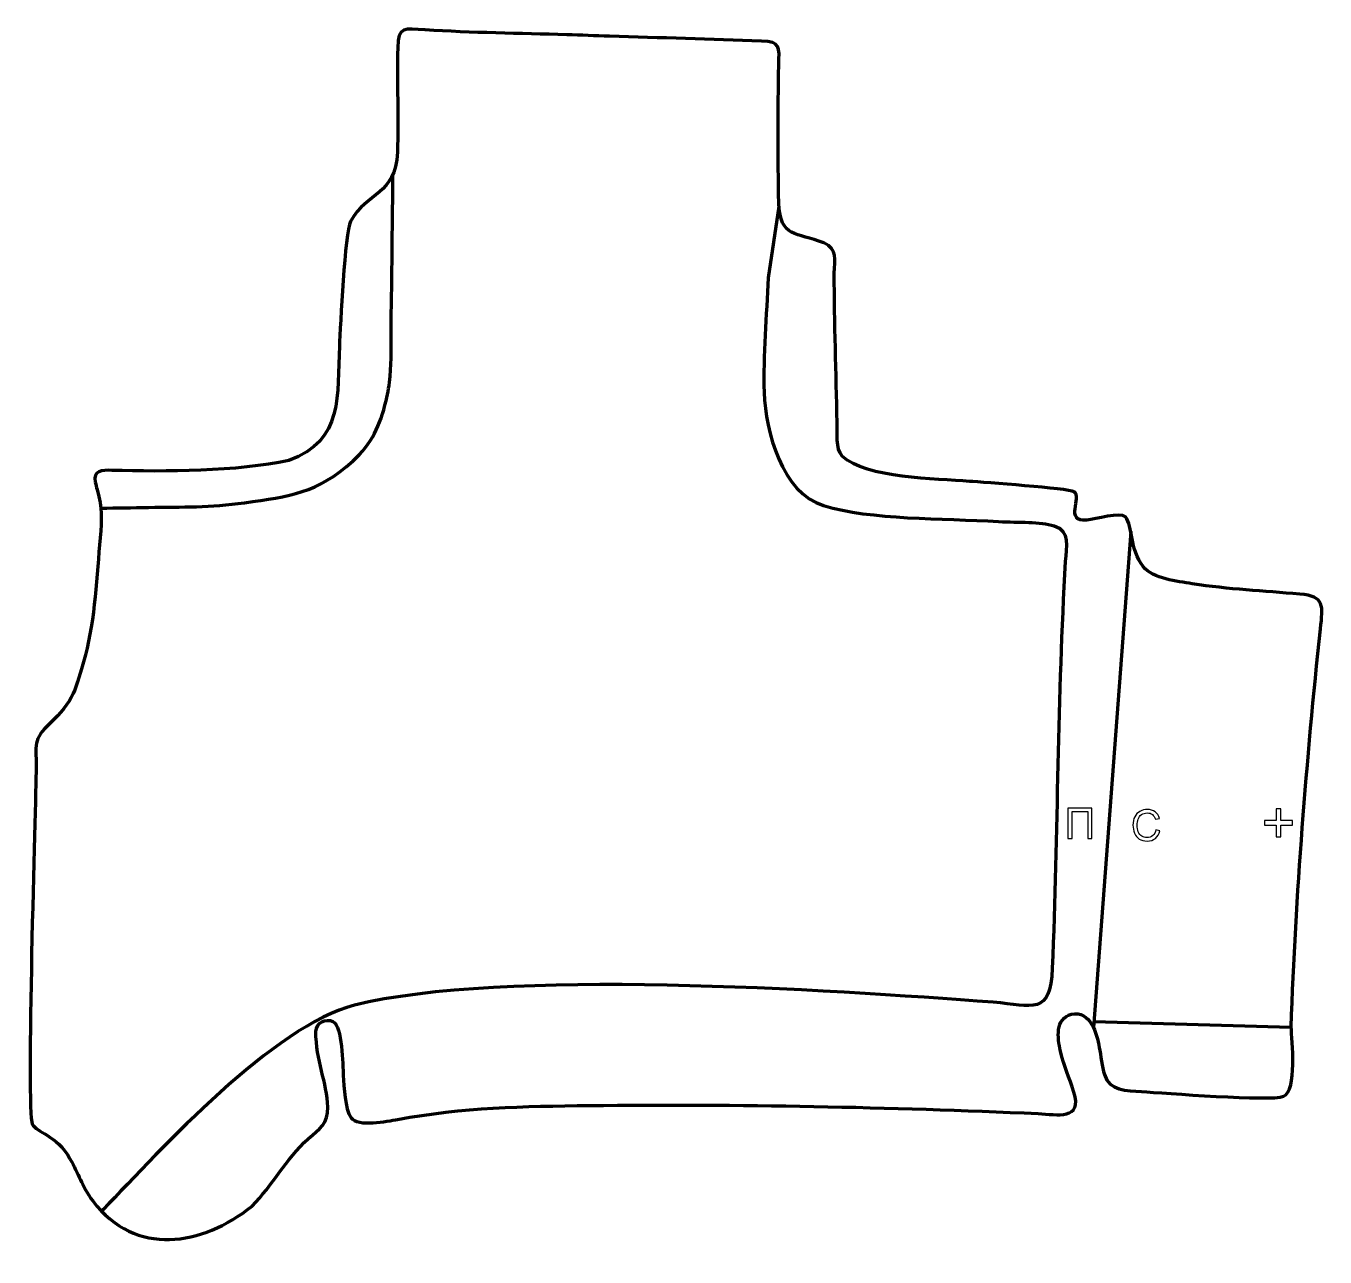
# Model space of a CAD drawing. Header units: millimetres. Extents: x 946 to 1719, y -13 to 720.
import ezdxf

# ---------------------------------------------------------------- set-up
doc = ezdxf.new("R2010")
doc.units = ezdxf.units.MM
doc.header["$MEASUREMENT"] = 0
doc.layers.add('layer 2', color=7, linetype='Continuous')
doc.layers.add('layer 3', color=7, linetype='Continuous')

msp = doc.modelspace()

# ---------------------------------------------------------------- linework, layer by layer
at = {"layer": 'layer 2', "color": 142, "lineweight": 158}
for points, knots in [([(990.7631, 432.9958), (1000.2349, 433.1397), (1009.7068, 433.2835), (1019.1786, 433.4274), (1019.1786, 433.4274), (1039.5565, 433.6967), (1055.885, 433.3345), (1076.3529, 436.193), (1076.3529, 436.193), (1103.3893, 439.9688), (1119.4286, 441.7995), (1140.7603, 461.0179), (1140.7603, 461.0179), (1152.2906, 471.4059), (1156.8605, 482.2222), (1160.6033, 496.9579), (1160.6033, 496.9579), (1161.7866, 501.8949), (1162.5115, 506.575), (1163.0223, 511.6193), (1163.0223, 511.6193), (1163.8073, 521.0028), (1163.5873, 530.6455), (1163.6086, 540.0669), (1163.6086, 540.0669), (1163.6197, 542.5242), (1163.6341, 544.98), (1163.657, 547.4372), (1163.657, 547.4372), (1163.657, 547.4372), (1163.6745, 548.8569), (1163.6745, 548.8569), (1163.6745, 548.8569), (1164.0687, 576.5123), (1164.3644, 604.1759), (1164.6259, 631.8333)], [0, 0, 0, 0, 0.1, 0.1, 0.1, 0.1, 0.2, 0.2, 0.2, 0.2, 0.3, 0.3, 0.3, 0.3, 0.4, 0.4, 0.4, 0.4, 0.5, 0.5, 0.5, 0.5, 0.6, 0.6, 0.6, 0.6, 0.7, 0.7, 0.7, 0.7, 0.8, 0.8, 0.8, 0.8, 1, 1, 1, 1]), ([(1394.3875, 612.537), (1394.3875, 612.537), (1387.9065, 570.1691), (1387.9065, 570.1691), (1387.9065, 570.1691), (1387.0408, 547.9829), (1384.8576, 523.7795), (1385.5611, 501.7882), (1385.5611, 501.7882), (1386.3004, 478.6772), (1396.0854, 442.0617), (1420.9684, 434.5011), (1420.9684, 434.5011), (1449.1315, 425.9439), (1491.2075, 427.0249), (1525.1288, 425.0297), (1525.1288, 425.0297), (1537.0918, 424.3261), (1549.9023, 425.1196), (1558.1811, 422.462), (1558.1811, 422.462), (1567.9961, 419.3113), (1565.3086, 409.8342), (1564.7985, 401.2126), (1564.7985, 401.2126), (1560.0542, 321.0322), (1560.3417, 239.5633), (1557.0677, 159.0801), (1557.0677, 159.0801), (1555.9064, 130.5317), (1545.7263, 136.9336), (1521.9022, 138.7558), (1521.9022, 138.7558), (1423.2861, 146.2989), (1229.6247, 158.9429), (1141.8478, 137.0367), (1141.8478, 137.0367), (1093.7818, 125.0412), (1026.7097, 51.3147), (992.2655, 15.4294), (992.2655, 15.4294), (992.2655, 15.4294), (991.2251, 14.3454), (991.2251, 14.3454)], [0, 0, 0, 0, 0.08333333, 0.08333333, 0.08333333, 0.08333333, 0.16666667, 0.16666667, 0.16666667, 0.16666667, 0.25, 0.25, 0.25, 0.25, 0.33333333, 0.33333333, 0.33333333, 0.33333333, 0.41666667, 0.41666667, 0.41666667, 0.41666667, 0.5, 0.5, 0.5, 0.5, 0.58333333, 0.58333333, 0.58333333, 0.58333333, 0.66666667, 0.66666667, 0.66666667, 0.66666667, 0.75, 0.75, 0.75, 0.75, 0.83333333, 0.83333333, 0.83333333, 0.83333333, 1, 1, 1, 1])]:
    msp.add_open_spline(points, degree=3, knots=knots, dxfattribs=at)
for points in [[(1603.7241, 419.0622), (1603.7241, 419.0622), (1581.4978, 123.7348), (1581.4978, 123.7348)], [(1581.7624, 127.2513), (1581.7624, 127.2513), (1699.2606, 123.9598), (1699.2606, 123.9598)]]:
    msp.add_open_spline(points, degree=3, dxfattribs=at)
at = {"layer": 'layer 2', "color": 142}
for points, knots in [([(1566.4066, 254.4515), (1566.4066, 254.4515), (1580.6814, 254.4515), (1580.6814, 254.4515), (1580.6814, 254.4515), (1580.6814, 254.4515), (1580.6814, 236.2651), (1580.6814, 236.2651), (1580.6814, 236.2651), (1580.6814, 236.2651), (1578.2684, 236.2651), (1578.2684, 236.2651), (1578.2684, 236.2651), (1578.2684, 236.2651), (1578.2684, 252.3179), (1578.2684, 252.3179), (1578.2684, 252.3179), (1578.2684, 252.3179), (1568.8196, 252.3179), (1568.8196, 252.3179), (1568.8196, 252.3179), (1568.8196, 252.3179), (1568.8196, 236.2651), (1568.8196, 236.2651), (1568.8196, 236.2651), (1568.8196, 236.2651), (1566.4066, 236.2651), (1566.4066, 236.2651), (1566.4066, 236.2651), (1566.4066, 236.2651), (1566.4066, 254.4515), (1566.4066, 254.4515)], [0, 0, 0, 0, 0.11111111, 0.11111111, 0.11111111, 0.11111111, 0.22222222, 0.22222222, 0.22222222, 0.22222222, 0.33333333, 0.33333333, 0.33333333, 0.33333333, 0.44444444, 0.44444444, 0.44444444, 0.44444444, 0.55555556, 0.55555556, 0.55555556, 0.55555556, 0.66666667, 0.66666667, 0.66666667, 0.66666667, 0.77777778, 0.77777778, 0.77777778, 0.77777778, 1, 1, 1, 1]), ([(1618.7134, 241.4541), (1618.7134, 241.4541), (1621.1264, 240.8445), (1621.1264, 240.8445), (1621.1264, 240.8445), (1620.6226, 238.8676), (1619.7167, 237.3647), (1618.4086, 236.3276), (1618.4086, 236.3276), (1617.1005, 235.2904), (1615.5003, 234.7697), (1613.608, 234.7697), (1613.608, 234.7697), (1611.6522, 234.7697), (1610.0605, 235.1676), (1608.8328, 235.9677), (1608.8328, 235.9677), (1607.6051, 236.7636), (1606.6738, 237.9193), (1606.0346, 239.4306), (1606.0346, 239.4306), (1605.3953, 240.9461), (1605.0736, 242.5675), (1605.0736, 244.3032), (1605.0736, 244.3032), (1605.0736, 246.1955), (1605.4334, 247.8465), (1606.1573, 249.2562), (1606.1573, 249.2562), (1606.8812, 250.6659), (1607.9099, 251.7369), (1609.2434, 252.4693), (1609.2434, 252.4693), (1610.5769, 253.2016), (1612.0459, 253.5657), (1613.6461, 253.5657), (1613.6461, 253.5657), (1615.4664, 253.5657), (1616.9947, 253.1043), (1618.2308, 252.1772), (1618.2308, 252.1772), (1619.4712, 251.2501), (1620.3348, 249.9504), (1620.8216, 248.274), (1620.8216, 248.274), (1620.8216, 248.274), (1618.4594, 247.7152), (1618.4594, 247.7152), (1618.4594, 247.7152), (1618.0403, 249.036), (1617.4265, 250.0012), (1616.6264, 250.6024), (1616.6264, 250.6024), (1615.8263, 251.2077), (1614.8187, 251.5083), (1613.6038, 251.5083), (1613.6038, 251.5083), (1612.211, 251.5083), (1611.0426, 251.1739), (1610.107, 250.505), (1610.107, 250.505), (1609.1715, 249.8361), (1608.5111, 248.9344), (1608.1343, 247.8084), (1608.1343, 247.8084), (1607.7533, 246.6781), (1607.5628, 245.5139), (1607.5628, 244.3159), (1607.5628, 244.3159), (1607.5628, 242.7707), (1607.7872, 241.4203), (1608.2359, 240.2688), (1608.2359, 240.2688), (1608.6846, 239.1131), (1609.3831, 238.2537), (1610.3314, 237.6822), (1610.3314, 237.6822), (1611.2797, 237.1107), (1612.3041, 236.8271), (1613.409, 236.8271), (1613.409, 236.8271), (1614.7552, 236.8271), (1615.8898, 237.2166), (1616.8211, 237.9913), (1616.8211, 237.9913), (1617.7524, 238.7702), (1618.3832, 239.9217), (1618.7134, 241.4541)], [0, 0, 0, 0, 0.04347826, 0.04347826, 0.04347826, 0.04347826, 0.08695652, 0.08695652, 0.08695652, 0.08695652, 0.13043478, 0.13043478, 0.13043478, 0.13043478, 0.17391304, 0.17391304, 0.17391304, 0.17391304, 0.2173913, 0.2173913, 0.2173913, 0.2173913, 0.26086957, 0.26086957, 0.26086957, 0.26086957, 0.30434783, 0.30434783, 0.30434783, 0.30434783, 0.34782609, 0.34782609, 0.34782609, 0.34782609, 0.39130435, 0.39130435, 0.39130435, 0.39130435, 0.43478261, 0.43478261, 0.43478261, 0.43478261, 0.47826087, 0.47826087, 0.47826087, 0.47826087, 0.52173913, 0.52173913, 0.52173913, 0.52173913, 0.56521739, 0.56521739, 0.56521739, 0.56521739, 0.60869565, 0.60869565, 0.60869565, 0.60869565, 0.65217391, 0.65217391, 0.65217391, 0.65217391, 0.69565217, 0.69565217, 0.69565217, 0.69565217, 0.73913043, 0.73913043, 0.73913043, 0.73913043, 0.7826087, 0.7826087, 0.7826087, 0.7826087, 0.82608696, 0.82608696, 0.82608696, 0.82608696, 0.86956522, 0.86956522, 0.86956522, 0.86956522, 0.91304348, 0.91304348, 0.91304348, 0.91304348, 1, 1, 1, 1]), ([(1690.2153, 237.2798), (1690.2153, 237.2798), (1690.2153, 244.1943), (1690.2153, 244.1943), (1690.2153, 244.1943), (1690.2153, 244.1943), (1683.3362, 244.1943), (1683.3362, 244.1943), (1683.3362, 244.1943), (1683.3362, 244.1943), (1683.3362, 247.0871), (1683.3362, 247.0871), (1683.3362, 247.0871), (1683.3362, 247.0871), (1690.2153, 247.0871), (1690.2153, 247.0871), (1690.2153, 247.0871), (1690.2153, 247.0871), (1690.2153, 253.9662), (1690.2153, 253.9662), (1690.2153, 253.9662), (1690.2153, 253.9662), (1693.1434, 253.9662), (1693.1434, 253.9662), (1693.1434, 253.9662), (1693.1434, 253.9662), (1693.1434, 247.0871), (1693.1434, 247.0871), (1693.1434, 247.0871), (1693.1434, 247.0871), (1700.0226, 247.0871), (1700.0226, 247.0871), (1700.0226, 247.0871), (1700.0226, 247.0871), (1700.0226, 244.1943), (1700.0226, 244.1943), (1700.0226, 244.1943), (1700.0226, 244.1943), (1693.1434, 244.1943), (1693.1434, 244.1943), (1693.1434, 244.1943), (1693.1434, 244.1943), (1693.1434, 237.2798), (1693.1434, 237.2798), (1693.1434, 237.2798), (1693.1434, 237.2798), (1690.2153, 237.2798), (1690.2153, 237.2798)], [0, 0, 0, 0, 0.07692308, 0.07692308, 0.07692308, 0.07692308, 0.15384615, 0.15384615, 0.15384615, 0.15384615, 0.23076923, 0.23076923, 0.23076923, 0.23076923, 0.30769231, 0.30769231, 0.30769231, 0.30769231, 0.38461538, 0.38461538, 0.38461538, 0.38461538, 0.46153846, 0.46153846, 0.46153846, 0.46153846, 0.53846154, 0.53846154, 0.53846154, 0.53846154, 0.61538462, 0.61538462, 0.61538462, 0.61538462, 0.69230769, 0.69230769, 0.69230769, 0.69230769, 0.76923077, 0.76923077, 0.76923077, 0.76923077, 0.84615385, 0.84615385, 0.84615385, 0.84615385, 1, 1, 1, 1])]:
    msp.add_open_spline(points, degree=3, knots=knots, dxfattribs=at)
at = {"layer": 'layer 3', "color": 242, "lineweight": 158}
msp.add_open_spline([(987.4469, 448.4536), (985.8938, 455.5284), (991.5353, 455.6252), (997.3112, 455.4702), (997.3112, 455.4702), (1029.1478, 454.5997), (1071.7125, 454.6576), (1102.574, 461.4064), (1102.574, 461.4064), (1135.6367, 473.263), (1131.2859, 500.2993), (1132.7794, 529.6093), (1132.7794, 529.6093), (1133.378, 541.1707), (1135.9575, 597.1642), (1139.3563, 603.6871), (1139.3563, 603.6871), (1149.4285, 621.519), (1166.0578, 619.057), (1167.2552, 644.9163), (1167.2552, 644.9163), (1168.044, 665.7449), (1166.9286, 686.4342), (1167.4502, 707.1218), (1167.4502, 707.1218), (1167.7765, 720.0646), (1171.6851, 718.4966), (1183.7294, 717.7316), (1183.7294, 717.7316), (1211.3344, 715.9783), (1240.2979, 715.6421), (1268.0568, 714.7913), (1268.0568, 714.7913), (1276.5586, 714.5307), (1285.0595, 714.2591), (1293.5603, 713.9663), (1293.5603, 713.9663), (1323.6673, 712.9404), (1353.8838, 712.2342), (1383.9645, 711.1031), (1383.9645, 711.1031), (1395.5758, 710.6666), (1394.5281, 707.6297), (1394.2845, 696.7597), (1394.2845, 696.7597), (1393.7193, 669.6086), (1393.7968, 641.8258), (1394.2388, 614.6651), (1394.2388, 614.6651), (1395.3838, 593.4477), (1404.4785, 597.4217), (1421.1797, 590.9244), (1421.1797, 590.9244), (1429.385, 587.0328), (1427.3786, 581.0789), (1427.3273, 572.9205), (1427.3273, 572.9205), (1427.2905, 543.0561), (1428.4464, 513.7686), (1428.9694, 484.0079), (1428.9694, 484.0079), (1429.0694, 478.3198), (1428.1944, 468.4473), (1431.9546, 463.9304), (1431.9546, 463.9304), (1446.2632, 450.5883), (1487.8577, 450.5628), (1507.7435, 448.9188), (1507.7435, 448.9188), (1516.1184, 448.2804), (1566.7051, 444.7853), (1570.1089, 442.7082), (1570.1089, 442.7082), (1575.1845, 439.6109), (1563.9371, 424.5247), (1577.6122, 425.8016), (1577.6122, 425.8016), (1582.8208, 426.2879), (1597.4714, 430.8904), (1600.6822, 427.7947), (1600.6822, 427.7947), (1605.154, 421.9527), (1602.99, 408.6053), (1611.1947, 398.2527), (1611.1947, 398.2527), (1617.0444, 390.8715), (1631.4747, 389.4292), (1640.3206, 387.9795), (1640.3206, 387.9795), (1662.1316, 384.6017), (1682.5924, 383.6551), (1704.3968, 381.7791), (1704.3968, 381.7791), (1719.3817, 380.4898), (1718.1494, 374.845), (1716.6973, 361.2188), (1716.6973, 361.2188), (1708.3692, 282.8673), (1701.9495, 202.7007), (1699.2606, 123.9598), (1699.2606, 123.9598), (1699.6102, 116.1554), (1702.9303, 86.255), (1694.7535, 82.7879), (1694.7535, 82.7879), (1687.4192, 79.6782), (1623.2376, 84.8187), (1610.2299, 85.6467), (1610.2299, 85.6467), (1601.2482, 86.1928), (1591.0865, 85.8657), (1588.1086, 95.7281), (1588.1086, 95.7281), (1586.7427, 100.2515), (1585.9202, 107.1288), (1585.0358, 111.9527), (1585.0358, 111.9527), (1583.4861, 120.1146), (1579.7531, 134.0299), (1568.5488, 131.7375), (1568.5488, 131.7375), (1558.5395, 128.9154), (1560.172, 117.7146), (1561.9542, 109.6172), (1561.9542, 109.6172), (1563.9954, 100.343), (1567.2203, 93.8591), (1569.8998, 85.3443), (1569.8998, 85.3443), (1575.2417, 68.3693), (1560.0222, 71.9754), (1548.5991, 72.5065), (1548.5991, 72.5065), (1460.1776, 76.4508), (1370.0868, 78.3354), (1281.5882, 77.3193), (1281.5882, 77.3193), (1242.0162, 76.8475), (1206.5273, 76.2526), (1167.3422, 69.0682), (1167.3422, 69.0682), (1161.3646, 67.9722), (1143.737, 64.3321), (1139.6869, 70.0571), (1139.6869, 70.0571), (1135.9561, 75.3308), (1135.5755, 88.5271), (1135.1021, 95.1261), (1135.1021, 95.1261), (1134.5651, 101.479), (1134.7743, 124.5322), (1128.8692, 127.3168), (1128.8692, 127.3168), (1124.785, 129.2428), (1118.9964, 126.9731), (1118.7326, 121.3006), (1118.7326, 121.3006), (1118.8221, 104.206), (1125.3577, 91.1134), (1125.8671, 76.2957), (1125.8671, 76.2957), (1126.1953, 66.7491), (1121.0522, 63.2379), (1114.3036, 57.7179), (1114.3036, 57.7179), (1100.4191, 44.6435), (1093.2201, 30.1284), (1080.7512, 17.33), (1080.7512, 17.33), (1050.8411, -6.343), (1011.5607, -12.8924), (985.952, 20.4671), (985.952, 20.4671), (979.0479, 30.1709), (977.723, 36.1774), (972.4194, 45.6596), (972.4194, 45.6596), (964.3967, 60.0031), (952.2544, 61.2053), (949.9889, 66.2888), (949.9889, 66.2888), (946.2293, 74.7251), (951.9434, 257.5687), (952.3168, 278.371), (952.3168, 278.371), (952.167, 294.3808), (950.3957, 295.7278), (962.7827, 307.0728), (962.7827, 307.0728), (975.4931, 318.7141), (976.9951, 329.9791), (981.5979, 345.7361), (981.5979, 345.7361), (987.2071, 366.2243), (988.4228, 393.6703), (990.3338, 415.2642), (990.3338, 415.2642), (991.3668, 426.9365), (991.6574, 432.6843), (988.5855, 444.013), (988.5855, 444.013), (988.1833, 445.4964), (987.8067, 446.9592), (987.4469, 448.4536)], degree=3, knots=[0, 0, 0, 0, 0.01923077, 0.01923077, 0.01923077, 0.01923077, 0.03846154, 0.03846154, 0.03846154, 0.03846154, 0.05769231, 0.05769231, 0.05769231, 0.05769231, 0.07692308, 0.07692308, 0.07692308, 0.07692308, 0.09615385, 0.09615385, 0.09615385, 0.09615385, 0.11538462, 0.11538462, 0.11538462, 0.11538462, 0.13461538, 0.13461538, 0.13461538, 0.13461538, 0.15384615, 0.15384615, 0.15384615, 0.15384615, 0.17307692, 0.17307692, 0.17307692, 0.17307692, 0.19230769, 0.19230769, 0.19230769, 0.19230769, 0.21153846, 0.21153846, 0.21153846, 0.21153846, 0.23076923, 0.23076923, 0.23076923, 0.23076923, 0.25, 0.25, 0.25, 0.25, 0.26923077, 0.26923077, 0.26923077, 0.26923077, 0.28846154, 0.28846154, 0.28846154, 0.28846154, 0.30769231, 0.30769231, 0.30769231, 0.30769231, 0.32692308, 0.32692308, 0.32692308, 0.32692308, 0.34615385, 0.34615385, 0.34615385, 0.34615385, 0.36538462, 0.36538462, 0.36538462, 0.36538462, 0.38461538, 0.38461538, 0.38461538, 0.38461538, 0.40384615, 0.40384615, 0.40384615, 0.40384615, 0.42307692, 0.42307692, 0.42307692, 0.42307692, 0.44230769, 0.44230769, 0.44230769, 0.44230769, 0.46153846, 0.46153846, 0.46153846, 0.46153846, 0.48076923, 0.48076923, 0.48076923, 0.48076923, 0.5, 0.5, 0.5, 0.5, 0.51923077, 0.51923077, 0.51923077, 0.51923077, 0.53846154, 0.53846154, 0.53846154, 0.53846154, 0.55769231, 0.55769231, 0.55769231, 0.55769231, 0.57692308, 0.57692308, 0.57692308, 0.57692308, 0.59615385, 0.59615385, 0.59615385, 0.59615385, 0.61538462, 0.61538462, 0.61538462, 0.61538462, 0.63461538, 0.63461538, 0.63461538, 0.63461538, 0.65384615, 0.65384615, 0.65384615, 0.65384615, 0.67307692, 0.67307692, 0.67307692, 0.67307692, 0.69230769, 0.69230769, 0.69230769, 0.69230769, 0.71153846, 0.71153846, 0.71153846, 0.71153846, 0.73076923, 0.73076923, 0.73076923, 0.73076923, 0.75, 0.75, 0.75, 0.75, 0.76923077, 0.76923077, 0.76923077, 0.76923077, 0.78846154, 0.78846154, 0.78846154, 0.78846154, 0.80769231, 0.80769231, 0.80769231, 0.80769231, 0.82692308, 0.82692308, 0.82692308, 0.82692308, 0.84615385, 0.84615385, 0.84615385, 0.84615385, 0.86538462, 0.86538462, 0.86538462, 0.86538462, 0.88461538, 0.88461538, 0.88461538, 0.88461538, 0.90384615, 0.90384615, 0.90384615, 0.90384615, 0.92307692, 0.92307692, 0.92307692, 0.92307692, 0.94230769, 0.94230769, 0.94230769, 0.94230769, 0.96153846, 0.96153846, 0.96153846, 0.96153846, 1, 1, 1, 1], dxfattribs=at)

doc.saveas('drawing.dxf')
